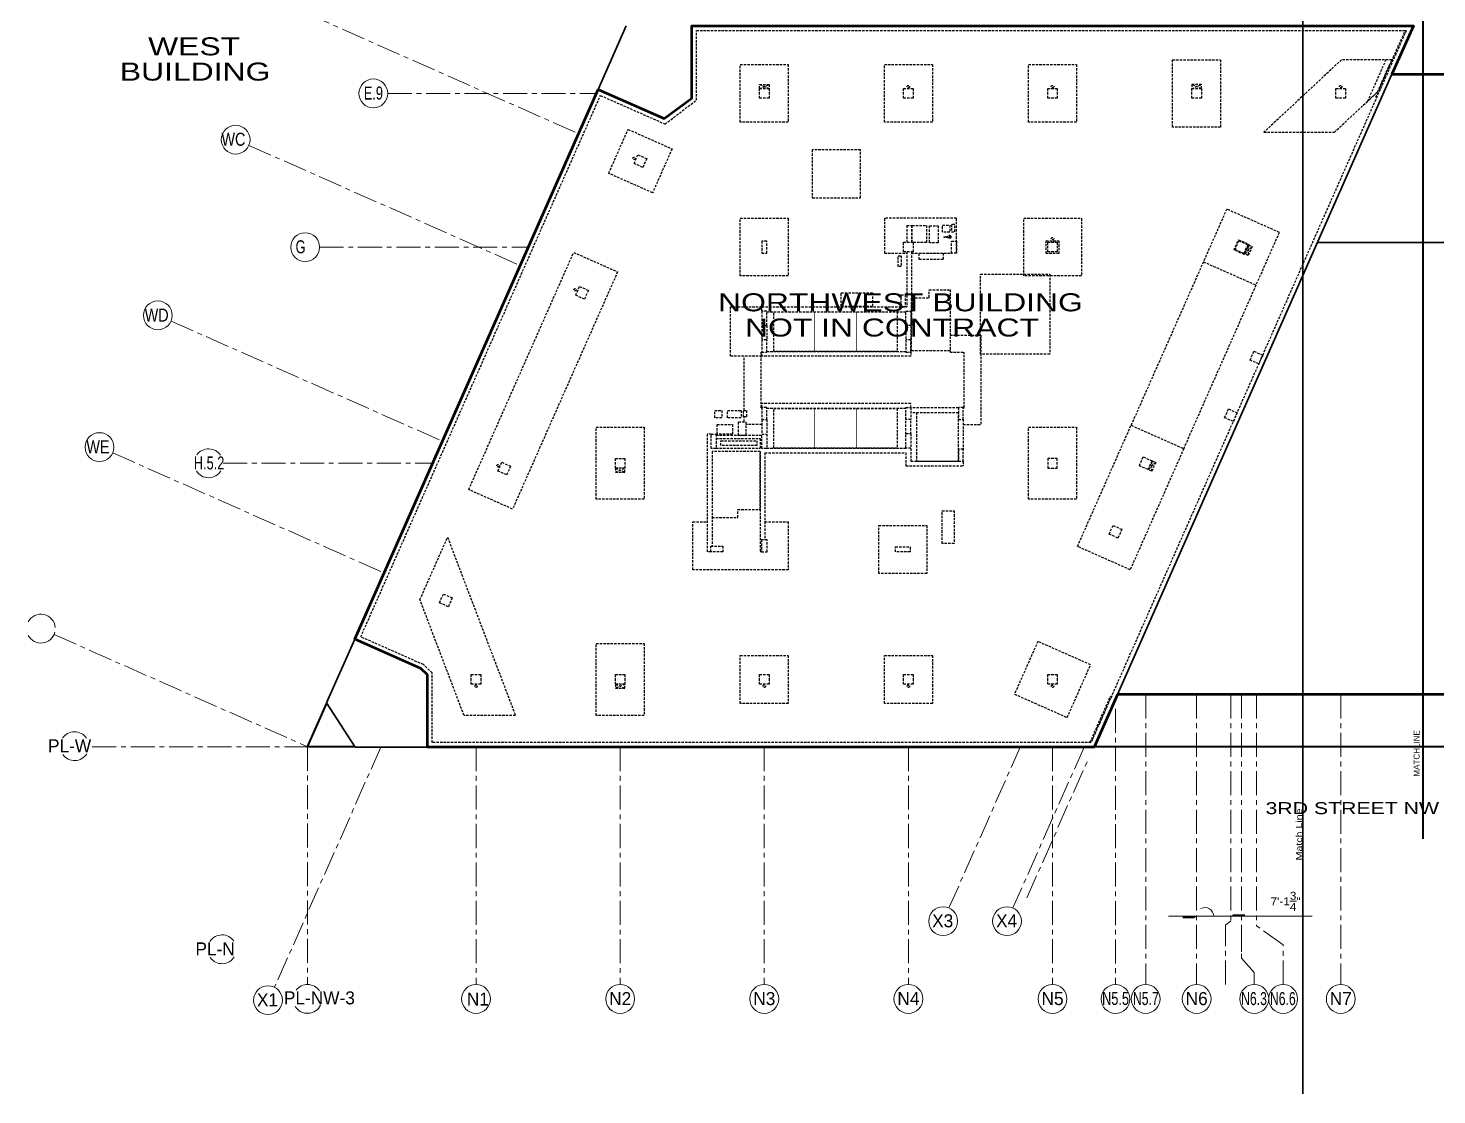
# Model space of a CAD drawing. Header units: inches. Extents: x -26500 to -19632, y -3347 to 2257.
# Drawn here: x -26500 to -22981, y -3347 to -683 of the extents above; entities that cross this region are included whole.
import ezdxf
from ezdxf.enums import TextEntityAlignment as Align

# ---------------------------------------------------------------- set-up
doc = ezdxf.new("R2010")
doc.units = ezdxf.units.IN
doc.header["$LTSCALE"] = 48
doc.header["$MEASUREMENT"] = 0
for name, pattern in [('A105$0$CENTER', [2, 1.25, -0.25, 0.25, -0.25]), ('Matchline$0$DASHED', [0.75, 0.5, -0.25]), ('NB - 9th floor_plan$0$HIDDEN2', [0.1875, 0.125, -0.0625]), ('NB - 9th floor_plan$0$PHANTOM2', [1.25, 0.625, -0.125, 0.125, -0.125, 0.125, -0.125])]:
    doc.linetypes.add(name, pattern=pattern)
for name, color, linetype in [('A105$0$A-ANNO-DIMP0-9', 8, 'Continuous'), ('A105$0$A-ANNO-TEXT', 8, 'Continuous'), ('A105$0$A-ANNO-WEST', 8, 'Continuous'), ('A105$0$A-GRID-1DP0-15', 8, 'Continuous'), ('A105$0$A-GRID-GRD3-12', 8, 'Continuous'), ('A105$0$A-GRID-GRD4-9', 8, 'Continuous'), ('A105$0$A-GRID-GRDP0-12', 8, 'Continuous'), ('A105$0$A-GRID-GRDP0-15', 8, 'Continuous'), ('A105$0$A-GRID-GRDP0-9', 8, 'Continuous'), ('A105$0$A-GRID-ID4-9', 8, 'Continuous'), ('A105$0$A-GRID-IDP0-12', 8, 'Continuous'), ('A105$0$C-PROP', 8, 'Continuous'), ('A105$0$Level 1', 8, 'Continuous'), ('Matchline$0$Match Line', 5, 'Matchline$0$DASHED'), ('NB - 9th floor_plan$0$stcbeams', 1, 'NB - 9th floor_plan$0$HIDDEN2'), ('NB - 9th floor_plan$0$STCCOLS1', 1, 'NB - 9th floor_plan$0$HIDDEN2'), ('NB - 9th floor_plan$0$STCCOLS2', 1, 'NB - 9th floor_plan$0$HIDDEN2'), ('NB - 9th floor_plan$0$STDROPS', 1, 'NB - 9th floor_plan$0$HIDDEN2'), ('NB - 9th floor_plan$0$STMATCHLINE', 1, 'NB - 9th floor_plan$0$HIDDEN2'), ('NB - 9th floor_plan$0$STSBEAMS1', 1, 'NB - 9th floor_plan$0$HIDDEN2'), ('NB - 9th floor_plan$0$STSLABEDGE', 1, 'NB - 9th floor_plan$0$HIDDEN2'), ('NB - 9th floor_plan$0$stslabfold', 1, 'NB - 9th floor_plan$0$HIDDEN2'), ('NB - 9th floor_plan$0$STSLABNOTCH', 1, 'NB - 9th floor_plan$0$HIDDEN2'), ('NB - 9th floor_plan$0$STWETSTACK', 1, 'NB - 9th floor_plan$0$HIDDEN2'), ('XREF', 7, 'Continuous')]:
    doc.layers.add(name, color=color, linetype=linetype)
doc.styles.add('A105$0$style-Arial', font='arial.ttf')
doc.styles.add('A105$0$style-WORKING', font='WORKING.shx')
doc.styles.add('Matchline$0$Style-arial', font='arial.shx')
doc.styles.add('NB - 9th floor_plan$0$au101s01', font='AU101S01.shx')
doc.dimstyles.new('A105$0$Standard', dxfattribs={"dimtxt": 8.888894, "dimasz": 15.555564, "dimexe": 8.888894, "dimexo": 4.444447, "dimgap": 4.444447, "dimtad": 1, "dimjust": 2, "dimdec": 3, "dimzin": 11, "dimdsep": 46, "dimlunit": 4, "dimtxsty": 'A105$0$style-WORKING', "dimblk": 'A105$0$RDA_0.1', "dimcen": 2.222223, "dimse1": 1, "dimse2": 1, "dimclrd": 3, "dimclrt": 3, "dimadec": 0, "dimazin": 0, "dimtfac": 1, "dimtdec": 3, "dimtmove": 0, "dimatfit": 3, "dimldrblk": 'A105$0$TerminatorOpen_0.1', "dimfxl": 1, "dimtolj": 1, "dimtzin": 11, "dimlwd": 0, "dimarcsym": 0})

# ---------------------------------------------------------------- blocks, each defined once
blk = doc.blocks.new('Matchline')
at = {"layer": 'Matchline$0$Match Line', "color": 5, "lineweight": 0, "transparency": 33554687, "const_width": 4}
for points in [[(-22681, 2080.4), (-22681, -161.9)], [(-23315.6, -250.3), (-23315.6, -3345.5)]]:
    blk.add_lwpolyline(points, dxfattribs=at)
at = {"layer": 'Matchline$0$Match Line', "color": 5, "linetype": 'Continuous', "lineweight": 30, "transparency": 33554687, "char_height": 15, "attachment_point": 7, "rotation": 90, "line_spacing_factor": 0.84, "style": 'Matchline$0$Style-arial'}
for insert in [(-22682.9, 1843.4), (-22682.9, -92), (-23317.5, -423.1), (-23317.5, -2761.9)]:
    blk.add_mtext('{\\W1.2667;Match Line}', dxfattribs=dict(at, insert=insert))
blk = doc.blocks.new('NB - 9th floor_plan')
at = {"layer": 'NB - 9th floor_plan$0$stcbeams', "transparency": 33554687}
for p, q in [((-24304.9, -1176), (-24304.9, -1217.9)), ((-24304.9, -1176), (-24292.9, -1176)), ((-24292.9, -1176), (-24292.9, -1217.9)), ((-24304.9, -1241.9), (-24304.9, -1379.3)), ((-24292.9, -1241.9), (-24292.9, -1425.9)), ((-24667, -1389.9), (-24667, -1379.3)), ((-24667, -1379.3), (-24305, -1379.3)), ((-24655, -1391.3), (-24307, -1391.3)), ((-24667, -1425.6), (-24667, -1463.6)), ((-24655, -1425.6), (-24655, -1463.6)), ((-24307, -1425.9, 0), (-24307, -1461.9, 0)), ((-24292.9, -1425.9, 0), (-24295, -1425.9, 0)), ((-24295, -1425.9, 0), (-24295, -1461.9, 0)), ((-24666.9, -1502.3), (-24666.9, -1491.9)), ((-24295, -1502.3), (-24666.9, -1502.3)), ((-24654.9, -1490.3), (-24307, -1490.3)), ((-24295, -1491.9), (-24295, -1502.3)), ((-24295, -1620.8), (-24667, -1620.8)), ((-24667, -1630.9), (-24667, -1620.8)), ((-24307, -1632.8), (-24655, -1632.8)), ((-24295, -1631.5), (-24295, -1620.8)), ((-24176, -1631.5), (-24295, -1631.5)), ((-24176, -1643.5), (-24295, -1643.5)), ((-24667, -1660.9, 0), (-24667, -1696.9)), ((-24655, -1660.9, 0), (-24655, -1696.9)), ((-24307, -1696.9), (-24307, -1660.9, 0)), ((-24295, -1696.9), (-24295, -1660.9, 0)), ((-24164, -1659.6), (-24164, -1738)), ((-24793.5, -1696.9, 0), (-24803.4, -1696.9, 0)), ((-24803.4, -1696.9), (-24803.4, -1990.9)), ((-24781.5, -1699.9), (-24667, -1699.9)), ((-24781.5, -1707.9), (-24671.4, -1707.9)), ((-24671.4, -1707.9), (-24671.4, -1732.3)), ((-24791.4, -1740.3), (-24791.4, -1976.9)), ((-24781.5, -1732.3), (-24671.4, -1732.3)), ((-24671.4, -1740.3), (-24671.4, -1990.9)), ((-24659.4, -1743.8), (-24307, -1743.8)), ((-24659.4, -1743.8), (-24659.4, -1960.7)), ((-24655, -1731.8), (-24307, -1731.8)), ((-24307, -1743.8), (-24307, -1776.5)), ((-24295, -1732.9), (-24295, -1764.5)), ((-24307, -1776.5), (-24164, -1776.5)), ((-24295, -1764.5), (-24176, -1764.5)), ((-24164, -1764.9), (-24164, -1776.5)), ((-24794.5, -1990.9), (-24803.4, -1990.9)), ((-24668, -1990.9, 0), (-24671.4, -1990.9, 0))]:
    blk.add_line(p, q, dxfattribs=at)
at = {"layer": 'NB - 9th floor_plan$0$STCCOLS1', "transparency": 33554687}
for points in [[(-24673, -833.9), (-24649, -833.9), (-24649, -857.9), (-24673, -857.9)], [(-24313, -833.9), (-24289, -833.9), (-24289, -857.9), (-24313, -857.9)], [(-23953, -833.9), (-23929, -833.9), (-23929, -857.9), (-23953, -857.9)], [(-23593, -833.9), (-23569, -833.9), (-23569, -857.9), (-23593, -857.9)], [(-23232.9, -833.9), (-23208.9, -833.9), (-23208.9, -857.9), (-23232.9, -857.9)], [(-24976.6, -999.2), (-24954.7, -1008.9), (-24964.4, -1030.8), (-24986.3, -1021.1)], [(-24667, -1244.9), (-24655, -1244.9), (-24655, -1214.9), (-24667, -1214.9)], [(-24313, -1217.9), (-24289, -1217.9), (-24289, -1241.9), (-24313, -1241.9)], [(-24193, -1214.9), (-24181, -1214.9), (-24181, -1244.9), (-24193, -1244.9)], [(-23953, -1217.9), (-23929, -1217.9), (-23929, -1241.9), (-23953, -1241.9)], [(-25132.1, -1350.3), (-25122.4, -1328.3), (-25100.4, -1338.1), (-25110.2, -1360)], [(-24176, -1660.9), (-24164, -1660.9), (-24164, -1630.9), (-24176, -1630.9)], [(-24667, -1696.9), (-24655, -1696.9), (-24655, -1732.9), (-24667, -1732.9)], [(-25033, -1757.9), (-25009, -1757.9), (-25009, -1781.9), (-25033, -1781.9)], [(-24176, -1764.9), (-24164, -1764.9), (-24164, -1734.9), (-24176, -1734.9)], [(-23953, -1781.9), (-23929, -1781.9), (-23929, -1757.9), (-23953, -1757.9)], [(-25326.4, -1789.2), (-25316.7, -1767.2), (-25294.8, -1777), (-25304.5, -1798.9)], [(-24764.5, -1990.9), (-24794.5, -1990.9), (-24794.5, -1976.9), (-24764.5, -1976.9)], [(-25472.2, -2118.4), (-25462.5, -2096.4), (-25440.5, -2106.1), (-25450.2, -2128.1)], [(-25393, -2297.9), (-25369, -2297.9), (-25369, -2321.9), (-25393, -2321.9)], [(-25033, -2297.9), (-25009, -2297.9), (-25009, -2321.9), (-25033, -2321.9)], [(-24673, -2297.9), (-24649, -2297.9), (-24649, -2321.9), (-24673, -2321.9)], [(-24313, -2297.9), (-24289, -2297.9), (-24289, -2321.9), (-24313, -2321.9)], [(-23929, -2321.9), (-23953, -2321.9), (-23953, -2297.9), (-23929, -2297.9)]]:
    blk.add_lwpolyline(points, close=True, dxfattribs=at)
at = {"layer": 'NB - 9th floor_plan$0$STCCOLS1', "transparency": 33554687, "elevation": 0}
for points in [[(-23475.3, -1214.1), (-23453.3, -1223.8), (-23463.1, -1245.7), (-23485, -1236)], [(-24667, -1425.9), (-24655, -1425.9), (-24655, -1389.9), (-24667, -1389.9)], [(-24295, -1425.9), (-24307, -1425.9), (-24307, -1389.9), (-24295, -1389.9)], [(-24655, -1461.9), (-24667, -1461.9), (-24667, -1491.9), (-24655, -1491.9)], [(-24307, -1491.9), (-24295, -1491.9), (-24295, -1461.9), (-24307, -1461.9)], [(-24667, -1660.9), (-24655, -1660.9), (-24655, -1630.9), (-24667, -1630.9)], [(-24307, -1630.9), (-24295, -1630.9), (-24295, -1660.9), (-24307, -1660.9)], [(-24781.5, -1732.9), (-24793.5, -1732.9), (-24793.5, -1696.9), (-24781.5, -1696.9)], [(-24307, -1695.8), (-24295, -1695.8), (-24295, -1731.8), (-24307, -1731.8)], [(-23714.4, -1754.1), (-23692.4, -1763.8), (-23702.2, -1785.7), (-23724.1, -1776)], [(-23789.8, -1925.1), (-23767.9, -1934.8), (-23777.6, -1956.7), (-23799.5, -1947)], [(-24668, -1990.9), (-24654, -1990.9), (-24654, -1960.9), (-24668, -1960.9)], [(-24297, -1990.9), (-24333, -1990.9), (-24333, -1978.9), (-24297, -1978.9)]]:
    blk.add_lwpolyline(points, close=True, dxfattribs=at)
at = {"layer": 'NB - 9th floor_plan$0$STCCOLS2', "transparency": 33554687}
for points in [[(-23957, -1213.9), (-23925, -1213.9), (-23925, -1245.9), (-23957, -1245.9)], [(-23437.8, -1490.1), (-23415.9, -1499.8), (-23425.6, -1521.7), (-23447.5, -1512)], [(-23501.4, -1634.1), (-23479.5, -1643.8), (-23489.2, -1665.7), (-23511.1, -1656)]]:
    blk.add_lwpolyline(points, close=True, dxfattribs=at)
at = {"layer": 'NB - 9th floor_plan$0$STCCOLS2', "transparency": 33554687, "elevation": 0}
blk.add_lwpolyline([(-23476.3, -1211.4), (-23450.7, -1222.8), (-23462, -1248.4), (-23487.6, -1237)], close=True, dxfattribs=at)
at = {"layer": 'NB - 9th floor_plan$0$STDROPS', "transparency": 33554687}
blk.add_line((-23564.1, -1266.6), (-23432.4, -1324.9), dxfattribs=at)
for points in [[(-24721, -917.9), (-24721, -773.9), (-24601, -773.9), (-24601, -917.9)], [(-24361, -917.9), (-24361, -773.9), (-24241, -773.9), (-24241, -917.9)], [(-24001, -917.9), (-24001, -773.9), (-23881, -773.9), (-23881, -917.9)], [(-23641, -929.9), (-23641, -761.9), (-23521, -761.9), (-23521, -929.9)], [(-23219, -761.9), (-23412.9, -942.9), (-23237, -942.9), (-23129.1, -842.1), (-23093.5, -761.9)], [(-24721, -1301.9), (-24721, -1157.9), (-24601, -1157.9), (-24601, -1301.9)], [(-24013, -1301.9), (-24013, -1157.9), (-23869, -1157.9), (-23869, -1301.9)], [(-25289.7, -1884.2), (-25399.4, -1835.6), (-25137.1, -1243.1), (-25027.4, -1291.7)], [(-25081, -1859.9), (-25081, -1679.9), (-24961, -1679.9), (-24961, -1859.9)], [(-23878.7, -1977.6), (-23744.8, -1675), (-23613.1, -1733.3), (-23747, -2035.9)], [(-24036, -2346.6), (-23904.3, -2404.9), (-23846, -2273.2), (-23977.7, -2214.9)], [(-25081, -2399.9), (-25081, -2219.9), (-24961, -2219.9), (-24961, -2399.9)], [(-24721, -2369.9), (-24721, -2249.9), (-24601, -2249.9), (-24601, -2369.9)], [(-24361, -2369.9), (-24361, -2249.9), (-24241, -2249.9), (-24241, -2369.9)]]:
    blk.add_lwpolyline(points, close=True, dxfattribs=at)
at = {"layer": 'NB - 9th floor_plan$0$STDROPS', "transparency": 33554687, "elevation": 0}
for points in [[(-25049.7, -1045.6), (-25001.2, -935.8), (-24891.4, -984.4), (-24940, -1094.1)], [(-24375, -2044.9), (-24375, -1924.9), (-24255, -1924.9), (-24255, -2044.9)]]:
    blk.add_lwpolyline(points, close=True, dxfattribs=at)
at = {"layer": 'NB - 9th floor_plan$0$STDROPS', "transparency": 33554687}
for points in [[(-24181, -1244.9), (-24181, -1157.9), (-24361, -1157.9), (-24361, -1244.8), (-24305, -1244.8)], [(-24293, -1244.8), (-24193, -1244.8)], [(-23881, -1859.9), (-24001, -1859.9), (-24001, -1679.9), (-23881, -1679.9), (-23881, -1859.9)], [(-24659.4, -1915.9), (-24601, -1915.9), (-24601, -2035.9), (-24839.5, -2035.9), (-24839.5, -1915.9), (-24803.4, -1915.9)], [(-25452.2, -1954.7), (-25282.5, -2399.9), (-25410.9, -2399.9), (-25521.2, -2110.5), (-25452.2, -1954.7)]]:
    blk.add_lwpolyline(points, dxfattribs=at)
at = {"layer": 'NB - 9th floor_plan$0$STDROPS', "transparency": 33554687, "elevation": 0}
for points in [[(-23613.1, -1733.3), (-23374.2, -1193.2), (-23505.8, -1134.9), (-23744.8, -1675)], [(-24667, -1502.3), (-24745, -1502.3), (-24745, -1379.3), (-24667, -1379.3)]]:
    blk.add_lwpolyline(points, dxfattribs=at)
at = {"layer": 'NB - 9th floor_plan$0$STMATCHLINE', "linetype": 'NB - 9th floor_plan$0$PHANTOM2', "transparency": 33554687, "const_width": 5}
blk.add_lwpolyline([(-23015.3, -2708), (-23015.3, -462.9)], dxfattribs=at)
at = {"layer": 'NB - 9th floor_plan$0$STSBEAMS1', "linetype": 'Continuous', "ltscale": 0.4, "transparency": 33554687, "const_width": 2, "elevation": 0}
for points in [[(-24535, -1490.4), (-24535, -1391.3)], [(-24431, -1490.4), (-24431, -1391.3)], [(-24431, -1731.8), (-24431, -1632.8)]]:
    blk.add_lwpolyline(points, dxfattribs=at)
at = {"layer": 'NB - 9th floor_plan$0$STSBEAMS1', "linetype": 'Continuous', "ltscale": 0.4, "transparency": 33554687, "const_width": 2}
blk.add_lwpolyline([(-24534.9, -1731.8), (-24534.9, -1632.8)], dxfattribs=at)
at = {"layer": 'NB - 9th floor_plan$0$STSLABEDGE', "transparency": 33554687}
for p, q in [((-24197, -1489.2), (-24197, -1492.1, 0)), ((-24162, -1631.1, 0), (-24162, -1492.1, 0)), ((-24164, -1631.1), (-24162, -1631.1, 0))]:
    blk.add_line(p, q, dxfattribs=at)
at = {"layer": 'NB - 9th floor_plan$0$STSLABEDGE', "transparency": 33554687, "elevation": 0}
for points in [[(-23844.9, -2467.4), (-25490.5, -2467.4), (-25490.5, -2293.4), (-25512.4, -2272.8), (-25669, -2203.5), (-25070.2, -851.1), (-24908.9, -922.5), (-24830.5, -862.6), (-24830.5, -688.4), (-23057.2, -688.4), (-23844.9, -2467.4)], [(-24197, -1489.2), (-24292.9, -1489.2), (-24292.9, -1356.2), (-24249, -1356.2), (-24249, -1336.2), (-24197, -1336.2), (-24197, -1489.2)], [(-24637, -1391.3), (-24329, -1391.3), (-24329, -1490.3), (-24637, -1490.3)], [(-24176, -1643.5), (-24281, -1643.5), (-24281, -1764.5), (-24176, -1764.5)], [(-24791.4, -1905.3), (-24727.4, -1905.3), (-24727.4, -1885.3), (-24671.4, -1885.3), (-24671.4, -1740.3), (-24791.4, -1740.3)]]:
    blk.add_lwpolyline(points, close=True, dxfattribs=at)
at = {"layer": 'NB - 9th floor_plan$0$STSLABEDGE', "linetype": 'NB - 9th floor_plan$0$HIDDEN2', "transparency": 33554687}
blk.add_lwpolyline([(-24541, -1106.8), (-24421, -1106.8), (-24421, -986.8), (-24541, -986.8)], close=True, dxfattribs=at)
at = {"layer": 'NB - 9th floor_plan$0$STSLABEDGE', "transparency": 33554687}
for points in [[(-24255.4, -1218), (-24291.4, -1218), (-24291.4, -1176), (-24255.4, -1176)], [(-24255.4, -1218), (-24291.4, -1218), (-24291.4, -1176), (-24255.4, -1176)], [(-24248.5, -1176.8), (-24226.5, -1176.8), (-24226.5, -1218.8), (-24248.5, -1218.8)], [(-24215.9, -1174.9), (-24197.9, -1174.9), (-24197.9, -1192.9), (-24215.9, -1192.9)], [(-24193.1, -1191.7), (-24185.1, -1191.7), (-24185.1, -1173.7), (-24193.1, -1173.7)], [(-24326.6, -1278.5), (-24326.6, -1251.5), (-24318.7, -1251.5), (-24318.7, -1278.5)], [(-24273.9, -1244.8), (-24213.9, -1244.8), (-24213.9, -1260.8), (-24273.9, -1260.8)], [(-24390.8, -1378.2), (-24468.8, -1378.2), (-24468.8, -1344.2), (-24390.8, -1344.2)], [(-24319, -1379.3), (-24319, -1349.3), (-24309, -1349.3), (-24309, -1379.3)], [(-24784.8, -1638.2), (-24766.8, -1638.2), (-24766.8, -1656.2), (-24784.8, -1656.2)], [(-24752.9, -1638.2), (-24718.9, -1638.2), (-24718.9, -1656.2), (-24752.9, -1656.2)], [(-24713.3, -1638.2), (-24705.3, -1638.2), (-24705.3, -1654.2), (-24713.3, -1654.2)], [(-24637, -1632.8), (-24329, -1632.8), (-24329, -1731.8), (-24637, -1731.8)], [(-24778.7, -1672.8), (-24740.7, -1672.8), (-24740.7, -1696.8), (-24778.7, -1696.8)], [(-24725.4, -1666.3), (-24707.4, -1666.3), (-24707.4, -1700.2), (-24725.4, -1700.2)], [(-24769.2, -1713.5), (-24679.2, -1713.5), (-24679.2, -1725.5), (-24769.2, -1725.5)], [(-24216.7, -1888.3), (-24186.7, -1888.3), (-24186.7, -1970.3), (-24216.7, -1970.3)]]:
    blk.add_lwpolyline(points, close=True, dxfattribs=at)
at = {"layer": 'NB - 9th floor_plan$0$STSLABEDGE', "linetype": 'NB - 9th floor_plan$0$HIDDEN2', "transparency": 33554687}
blk.add_lwpolyline([(-23947.7, -1297.5), (-23947.7, -1497.1), (-24120.7, -1497.1), (-24120.7, -1297.5), (-23947.7, -1297.5)], dxfattribs=at)
at = {"layer": 'NB - 9th floor_plan$0$STSLABEDGE', "transparency": 33554687, "elevation": 0, "flags": 128}
for points in [[(-24669, -1631.3), (-24669, -1491.9)], [(-24669, -1491.9), (-24667, -1491.9)]]:
    blk.add_lwpolyline(points, dxfattribs=at)
at = {"layer": 'NB - 9th floor_plan$0$STSLABEDGE', "transparency": 33554687, "elevation": 0}
blk.add_lwpolyline([(-24197, -1492.1), (-24162, -1492.1)], dxfattribs=at)
at = {"layer": 'NB - 9th floor_plan$0$STSLABEDGE', "transparency": 33554687, "flags": 128}
for points in [[(-24669, -1631.3), (-24667.1, -1631.3)], [(-24669, -1631.3), (-24667, -1631.3)], [(-24669, -1631.3), (-24667, -1631.3)], [(-24162.6, -1631.1), (-24164, -1631.1)], [(-24162.6, -1631.1), (-24164, -1631.1)]]:
    blk.add_lwpolyline(points, dxfattribs=at)
at = {"layer": 'NB - 9th floor_plan$0$stslabfold', "linetype": 'NB - 9th floor_plan$0$HIDDEN2', "transparency": 33554687}
blk.add_line((-24164, -1673.1), (-24120, -1673.1, 0), dxfattribs=at)
at = {"layer": 'NB - 9th floor_plan$0$stslabfold', "linetype": 'NB - 9th floor_plan$0$HIDDEN2', "transparency": 33554687, "elevation": 0}
for points in [[(-24197, -1450.1), (-24120, -1450.1), (-24120, -1673.1)], [(-24711, -1638.2), (-24711, -1502.4)], [(-24711, -1666.3), (-24711, -1654.2)], [(-24667.1, -1673.3), (-24707.4, -1673.3)]]:
    blk.add_lwpolyline(points, dxfattribs=at)
at = {"layer": 'NB - 9th floor_plan$0$STSLABNOTCH', "transparency": 33554687}
for points in [[(-23133.5, -854.7), (-23060, -688.7), (-23057.3, -688.7), (-23131.2, -855.7)], [(-23154.2, -865.6), (-23129.1, -842.1), (-23093.5, -761.9), (-23108.3, -761.9)]]:
    blk.add_lwpolyline(points, close=True, dxfattribs=at)
blk.add_lwpolyline([(-23847.6, -2467.4), (-23796.2, -2351.4), (-23793.9, -2352.4), (-23844.9, -2467.4), (-23847.6, -2467.4)], dxfattribs=at)
at = {"layer": 'NB - 9th floor_plan$0$STWETSTACK', "transparency": 33554687}
for p, q in [((-24673, -833.9), (-24649, -823.9)), ((-24649, -833.9), (-24673, -823.9)), ((-23593, -833.9), (-23569, -823.9)), ((-23569, -833.9), (-23593, -823.9)), ((-24211.8, -1205.7, 0), (-24210.3, -1204.3, 0)), ((-24210.3, -1205.7, 0), (-24211.8, -1204.3, 0)), ((-24204.7, -1205.5, 0), (-24206.8, -1203.4, 0)), ((-24204.7, -1203.4, 0), (-24206.8, -1205.5, 0)), ((-24195.8, -1207.2, 0), (-24201.5, -1201.6, 0)), ((-24195.8, -1201.6, 0), (-24201.5, -1207.2, 0)), ((-23461.2, -1246.5, 0), (-23442.4, -1228.6, 0)), ((-23451.5, -1224.6, 0), (-23452.1, -1250.6, 0)), ((-25033, -1791.9), (-25009, -1781.9)), ((-25033, -1781.9), (-25009, -1791.9)), ((-23683.3, -1767.8, 0), (-23702.2, -1785.7, 0)), ((-23693, -1789.8, 0), (-23692.4, -1763.8, 0)), ((-25033, -2321.9), (-25009, -2331.9)), ((-25009, -2321.9), (-25033, -2331.9))]:
    blk.add_line(p, q, dxfattribs=at)
for points in [[(-24649, -833.9), (-24673, -833.9), (-24673, -823.9), (-24649, -823.9)], [(-23593, -833.9), (-23569, -833.9), (-23569, -823.9), (-23593, -823.9)], [(-25033, -1791.9), (-25009, -1791.9), (-25009, -1781.9), (-25033, -1781.9)], [(-25033, -2331.9), (-25009, -2331.9), (-25009, -2321.9), (-25033, -2321.9)]]:
    blk.add_lwpolyline(points, close=True, dxfattribs=at)
at = {"layer": 'NB - 9th floor_plan$0$STWETSTACK', "transparency": 33554687, "elevation": 0}
for points in [[(-23461.2, -1246.5), (-23451.5, -1224.6), (-23442.4, -1228.6), (-23452.1, -1250.6)], [(-23702.2, -1785.7), (-23692.4, -1763.8), (-23683.3, -1767.8), (-23693, -1789.8)]]:
    blk.add_lwpolyline(points, close=True, dxfattribs=at)
at = {"layer": 'NB - 9th floor_plan$0$STWETSTACK', "transparency": 33554687}
for centre, radius in [((-24301, -828.9), 3), ((-23941, -828.9), 3), ((-23221, -828.9), 3), ((-24986.1, -1008.1), 3), ((-24211.1, -1205, 0), 1), ((-24205.8, -1204.4, 0), 1.5), ((-24198.6, -1204.4, 0), 4), ((-23941, -1208.9), 3), ((-25133.6, -1336.5), 3), ((-25326.1, -1776.2), 3), ((-25381, -2326.9), 3), ((-24661, -2326.9), 3), ((-24301, -2326.9), 3), ((-23941, -2326.9), 3)]:
    blk.add_circle(centre, radius, dxfattribs=at)
at = {"layer": 'NB - 9th floor_plan$0$STMATCHLINE', "transparency": 33554687, "style": 'NB - 9th floor_plan$0$au101s01'}
blk.add_text('MATCHLINE', height=15, rotation=90, dxfattribs=at).set_placement((-23024.1, -2494.5), align=Align.CENTER)
blk = doc.blocks.new('A105$0$RDA_0.1')
at = {"linetype": 'Continuous', "lineweight": 0}
blk.add_line((0, 0), (-1, 0), dxfattribs=at)
at = {"layer": 'A105$0$Level 1', "linetype": 'Continuous', "lineweight": 0, "extrusion": (0, 0, -1)}
blk.add_solid([(0, 0), (1, 0), (0.17, -0.14), (1, -0.14)], dxfattribs=at)
blk = doc.blocks.new('*D955')
at = {"layer": 'A105$0$A-ANNO-DIMP0-9', "lineweight": 0, "transparency": 16777216}
for p, q in [((-23616, -2901.4), (-23651, -2901.4)), ((-23581, -2901.4), (-23495.3, -2901.4)), ((-23460.3, -2901.4), (-23292.5, -2901.4))]:
    blk.add_line(p, q, dxfattribs=at)
at = {"layer": 'A105$0$A-ANNO-DIMP0-9', "lineweight": 0, "transparency": 16777216, "xscale": 35, "yscale": 35, "zscale": 35}
blk.add_blockref('A105$0$RDA_0.1', (-23581, -2901.4), dxfattribs=at)
at = {"layer": 'A105$0$A-ANNO-DIMP0-9', "lineweight": 0, "transparency": 16777216, "xscale": 35, "yscale": 35, "zscale": 35, "rotation": 180}
blk.add_blockref('A105$0$RDA_0.1', (-23495.3, -2901.4), dxfattribs=at)
at = {"layer": 'A105$0$A-ANNO-DIMP0-9', "lineweight": 0, "transparency": 16777216, "insert": (-23358.9, -2864.1), "char_height": 20, "attachment_point": 5, "style": 'A105$0$style-WORKING'}
blk.add_mtext('\\A1;\\H1x;\\W1.1;7\'-1{\\H1.000000x;\\S3/4;}"', dxfattribs=at)
blk = doc.blocks.new('A105$0$TerminatorOpen_0.1')
at = {"linetype": 'ByBlock', "lineweight": -2}
for q in [(-1, 0.07), (-1, 0), (-1, -0.07)]:
    blk.add_line((0, 0), q, dxfattribs=at)
blk = doc.blocks.new('A105')
at = {"layer": 'A105$0$A-ANNO-DIMP0-9', "lineweight": 0, "transparency": 33554687, "extrusion": (0, 0, -1)}
blk.add_arc((23560.9346, -2902.4101), 22.8022, 65.4914602, 177.4756551, dxfattribs=at)
at = {"layer": 'A105$0$A-ANNO-WEST', "lineweight": 30, "transparency": 33554687}
for p, q in [((-25005.6434, -676.9041), (-25076.0596, -835.9378)), ((-23093.0624, -797.9051), (-23779.0217, -2347.1498)), ((-23279.2352, -1218.378, -0.007), (-22682.0257, -1218.378, -0.007)), ((-25684.162, -2209.3266), (-25754.5367, -2368.2668)), ((-25754.5367, -2368.2668), (-25682.5292, -2478.9004)), ((-25682.5292, -2478.9004), (-25502.0254, -2478.9003))]:
    blk.add_line(p, q, dxfattribs=at)
at = {"layer": 'A105$0$A-ANNO-WEST', "lineweight": 53, "transparency": 33554687, "elevation": -0.0001, "flags": 128}
blk.add_lwpolyline([(-23093.0624, -797.9051), (-22682.0257, -797.9051), (-22682.0257, -676.9042), (-21061.0236, -676.9042), (-21061.0236, -2477.9051), (-22682.0257, -2477.9051), (-22682.0257, -2347.1498), (-22682.0257, -2347.1498), (-23779.0217, -2347.1498), (-23779.0217, -2347.1498), (-23837.3562, -2478.8988), (-25502.0254, -2478.9003), (-25502.0236, -2298.3308), (-25518.812, -2282.5399), (-25684.162, -2209.3266), (-25076.0596, -835.9378), (-24911.085, -908.9844), (-24842.0239, -857.4072), (-24842.0259, -676.9042), (-23039.4874, -676.9057), (-23093.0624, -797.9051)], close=True, dxfattribs=at)
at = {"layer": 'A105$0$A-GRID-1DP0-15', "lineweight": 13, "transparency": 33554687}
for centre in [(-25981.5032, -961.3923), (-25807.8964, -1229.9051), (-26175.838, -1400.2931), (-26321.5892, -1729.4688), (-25900.7905, -3110.9685), (-25381.0236, -3107.9017), (-25021.0236, -3107.9017), (-24661.0236, -3107.9017), (-24301.0236, -3107.9017), (-23941.0236, -3107.9017), (-23581.0236, -3107.9017), (-23221.0236, -3107.9017)]:
    blk.add_circle(centre, 36, dxfattribs=at)
for centre, start, end in [((-26467.9617, -2182.8908), 5.0352203, 152.009589), ((-26467.9617, -2182.8908), 208.2985616, 345.3363827), ((-26383.9119, -2476.5362), 34.0743428, 146.7799207), ((-26383.9119, -2476.5362), 215.420843, 328.567837), ((-26015.5572, -2983.9436), 34.0743428, 146.7799207), ((-26015.5572, -2983.9436), 215.420843, 328.567837), ((-25801.9839, -3107.9017), 34.157994, 142.9873582), ((-25801.9839, -3107.9017), 211.6350422, 334.6407846)]:
    blk.add_arc(centre, 36, start, end, dxfattribs=at)
at = {"layer": 'A105$0$A-GRID-GRD3-12', "linetype": 'A105$0$CENTER', "lineweight": 0, "transparency": 33554687}
blk.add_line((-24005.154, -2855.5457, 0), (-23849.7012, -2504.3126, 0), dxfattribs=at)
at = {"layer": 'A105$0$A-GRID-GRD4-9', "linetype": 'A105$0$CENTER', "lineweight": 0, "transparency": 33554687}
for p, q in [((-23431.5528, -2347.1498), (-23431.5528, -2925.2701)), ((-23365.0236, -2973.1259), (-23431.5528, -2925.2701)), ((-23365.0236, -3071.9017), (-23365.0236, -2973.1259))]:
    blk.add_line(p, q, dxfattribs=at)
at = {"layer": 'A105$0$A-GRID-GRDP0-12', "linetype": 'A105$0$CENTER', "lineweight": 0, "transparency": 33554687}
for p, q in [((-25601.4874, -845.9051), (-25080.4729, -845.9051)), ((-26012.7081, -1769.9051), (-25489.5971, -1769.9051)), ((-23708.2668, -2347.1498), (-23708.2668, -3071.9017)), ((-23469.0236, -2347.1498), (-23469.0236, -3006.0191)), ((-23783.7079, -2383.3199, 0), (-23783.7079, -3072.006, 0)), ((-23862.1878, -2478.8988), (-24040.0309, -2880.7246)), ((-23469.0236, -2932.9324), (-23469.0236, -2990.0741)), ((-23437.0236, -3042.0613), (-23469.0236, -3006.0191)), ((-23437.0236, -3071.9017), (-23437.0236, -3042.0613))]:
    blk.add_line(p, q, dxfattribs=at)
at = {"layer": 'A105$0$A-GRID-GRDP0-15', "linetype": 'A105$0$CENTER', "lineweight": 0, "transparency": 33554687}
for p, q in [((-25802.7174, -646.5244, 0), (-25125.0491, -946.5797, 0)), ((-25948.4686, -975.7, -0.0002), (-25270.7999, -1275.7555, -0.0002)), ((-25771.8964, -1229.9051), (-25250.4985, -1229.9051)), ((-26142.8034, -1414.6009, -0.0002), (-25465.1344, -1714.6565, -0.0002)), ((-25399.1725, -1562.9051), (-25397.9426, -1562.9051)), ((-26288.5545, -1743.7765, -0.0002), (-25610.8852, -2043.8323, -0.0002)), ((-26435.0944, -2197.5788), (-25801.9839, -2477.905)), ((-23581.0236, -2347.1498), (-23581.0236, -3071.9017)), ((-23221.0236, -2347.1498), (-23221.0236, -3071.9017)), ((-26339.7039, -2477.905), (-25683.1771, -2477.905)), ((-25618.6927, -2478.9004), (-25884.3717, -3078.9306)), ((-25801.9839, -2477.905), (-25801.9839, -3071.9017)), ((-25381.0236, -2478.9002), (-25381.0236, -3071.9017)), ((-25021.0236, -2478.8998), (-25021.0236, -3071.9017)), ((-24661.0236, -2478.8995), (-24661.0236, -3071.9017)), ((-24301.0236, -2478.8992), (-24301.0236, -3071.9017)), ((-24199.6663, -2880.7246), (-24021.8207, -2478.899)), ((-23941.0236, -2478.8989), (-23941.0236, -3071.9017)), ((-23836.9162, -2477.905), (-22682.0257, -2477.905))]:
    blk.add_line(p, q, dxfattribs=at)
at = {"layer": 'A105$0$A-GRID-GRDP0-15', "lineweight": 13, "transparency": 33554687}
blk.add_circle((-24214.2364, -2913.6444), 36, dxfattribs=at)
at = {"layer": 'A105$0$A-GRID-GRDP0-9', "linetype": 'A105$0$CENTER', "lineweight": 0, "transparency": 33554687}
for p, q in [((-23495.2854, -2347.1498), (-23495.2854, -2912.9892)), ((-23509.0236, -2923.4608), (-23495.2854, -2912.9892)), ((-23509.0236, -3071.9017), (-23509.0236, -2923.4608))]:
    blk.add_line(p, q, dxfattribs=at)
at = {"layer": 'A105$0$A-GRID-ID4-9', "lineweight": 13, "transparency": 33554687}
blk.add_circle((-23365.0236, -3107.9017), 36, dxfattribs=at)
at = {"layer": 'A105$0$A-GRID-IDP0-12', "lineweight": 13, "transparency": 33554687}
for centre in [(-25637.4874, -845.9051), (-24054.601, -2913.6444), (-23783.7079, -3108.006, 0), (-23708.2668, -3107.9017), (-23437.0236, -3107.9017)]:
    blk.add_circle(centre, 36, dxfattribs=at)
for start, end in [(33.8699752, 144.3169433), (212.0241309, 329.2571264)]:
    blk.add_arc((-26049.1106, -1769.9074), 36, start, end, dxfattribs=at)
at = {"layer": 'A105$0$C-PROP', "lineweight": 40, "transparency": 33554687, "flags": 128}
for points in [[(-25801.9839, -2477.905), (-25753.8833, -2369.2708)], [(-25683.1771, -2477.905), (-25801.9839, -2477.905)], [(-22682.0257, -2477.905), (-23836.9162, -2477.905)]]:
    blk.add_lwpolyline(points, dxfattribs=at)
at = {"layer": 'A105$0$A-ANNO-TEXT', "lineweight": 13, "transparency": 33554687, "style": 'A105$0$style-Arial', "width": 1.266666}
for s, p in [('WEST', (-26085.2065, -728.405)), ('BUILDING', (-26082.8417, -791.405))]:
    blk.add_text(s, height=45, dxfattribs=at).set_placement(p, align=Align.MIDDLE_CENTER)
at = {"layer": 'A105$0$A-ANNO-TEXT', "lineweight": 30, "transparency": 33554687, "style": 'A105$0$style-Arial', "width": 1.266666}
blk.add_text('3RD STREET NW', height=30, dxfattribs=at).set_placement((-23408.9218, -2646.3582))
at = {"layer": 'A105$0$A-ANNO-WEST', "lineweight": 53, "transparency": 33554687, "style": 'A105$0$style-Arial', "width": 1.266666}
for s, p in [('NORTHWEST BUILDING', (-24320.8079, -1367.7359)), ('NOT IN CONTRACT', (-24341.9458, -1430.7359))]:
    blk.add_text(s, height=45, dxfattribs=at).set_placement(p, align=Align.MIDDLE_CENTER)
at = {"layer": 'A105$0$A-GRID-1DP0-15', "lineweight": 13, "transparency": 33554687, "style": 'A105$0$style-Arial'}
for s, rotation, width, p in [('WC', 0.0086, 0.789231, (-26016.8504, -976.6929)), ('WD', 0.0086, 0.789231, (-26208.5888, -1416.0213)), ('WE', 0.0086, 0.789231, (-26354.2779, -1744.9542)), ('X1', 0.0087, 0.95, (-25928.2444, -3126.3686))]:
    blk.add_text(s, height=32.5, rotation=rotation, dxfattribs=dict(at, width=width)).set_placement(p)
for s, width, p in [('G', 0.701538, (-25831.737, -1245.3011)), ('PL-W', 0.95, (-26450.2682, -2491.9322)), ('PL-N', 0.95, (-26081.9134, -2999.3396)), ('PL-NW-3', 0.95, (-25860.9507, -3121.4779)), ('N1', 0.95, (-25404.0279, -3124.4586)), ('N2', 0.95, (-25048.4799, -3123.2977)), ('N3', 0.95, (-24688.4799, -3123.2977)), ('N4', 0.95, (-24328.4799, -3123.2977)), ('N5', 0.95, (-23968.4799, -3123.2977)), ('N6', 0.95, (-23608.4799, -3123.2977)), ('N7', 0.95, (-23248.4799, -3123.2977))]:
    blk.add_text(s, height=32.5, dxfattribs=dict(at, width=width)).set_placement(p)
at = {"layer": 'A105$0$A-GRID-GRDP0-15', "lineweight": 13, "transparency": 33554687, "style": 'A105$0$style-Arial', "width": 0.95}
blk.add_text('X3', height=32.5, rotation=0.0087, dxfattribs=at).set_placement((-24241.6903, -2929.0446))
at = {"layer": 'A105$0$A-GRID-ID4-9', "lineweight": 13, "transparency": 33554687, "style": 'A105$0$style-Arial', "width": 0.672308}
blk.add_text('N6.6', height=32.5, dxfattribs=at).set_placement((-23365.7274, -3123.2977), align=Align.CENTER)
at = {"layer": 'A105$0$A-GRID-IDP0-12', "lineweight": 13, "transparency": 33554687, "style": 'A105$0$style-Arial', "width": 0.701538}
for s, p in [('E.9', (-25661.3279, -861.3011)), ('H.5.2', (-26085.907, -1785.3034)), ('N5.5', (-23817.2347, -3122.961))]:
    blk.add_text(s, height=32.5, dxfattribs=at).set_placement(p)
at = {"layer": 'A105$0$A-GRID-IDP0-12', "lineweight": 13, "transparency": 33554687, "style": 'A105$0$style-Arial', "width": 0.95}
blk.add_text('X4', height=32.5, rotation=0.0087, dxfattribs=at).set_placement((-24082.055, -2929.0446))
at = {"layer": 'A105$0$A-GRID-IDP0-12', "lineweight": 13, "transparency": 33554687, "style": 'A105$0$style-Arial', "width": 0.672308}
for s, p in [('N5.7', (-23707.9877, -3123.2977)), ('N6.3', (-23437.7231, -3123.2977))]:
    blk.add_text(s, height=32.5, dxfattribs=at).set_placement(p, align=Align.CENTER)
at = {"layer": 'A105$0$A-ANNO-DIMP0-9', "lineweight": 0, "transparency": 33554687}
dim = blk.add_linear_dim(base=(-23581.0236, -2901.4058), p1=(-23495.2854, -2895.2688), p2=(-23581.0236, -2895.2688), angle=180, text='\\H1x;\\W1.1;<>', dimstyle='A105$0$Standard', override={"dimtxt": 20, "dimasz": 35, "dimexe": 20, "dimexo": 10, "dimgap": 14, "dimjust": 1, "dimclrd": 0, "dimclrt": 30}, dxfattribs=at)
dim.commit()
dim.dimension.update_dxf_attribs({"geometry": '*D955', "text_midpoint": (-23358.9045, -2864.0725)})

msp = doc.modelspace()

# ---------------------------------------------------------------- block references
at = {"layer": 'XREF', "transparency": 33554467}
msp.add_blockref('A105', (0, 0), dxfattribs=at)
at = {"layer": 'XREF'}
for name in ['Matchline', 'NB - 9th floor_plan']:
    msp.add_blockref(name, (0, 0), dxfattribs=at)

doc.saveas('drawing.dxf')
